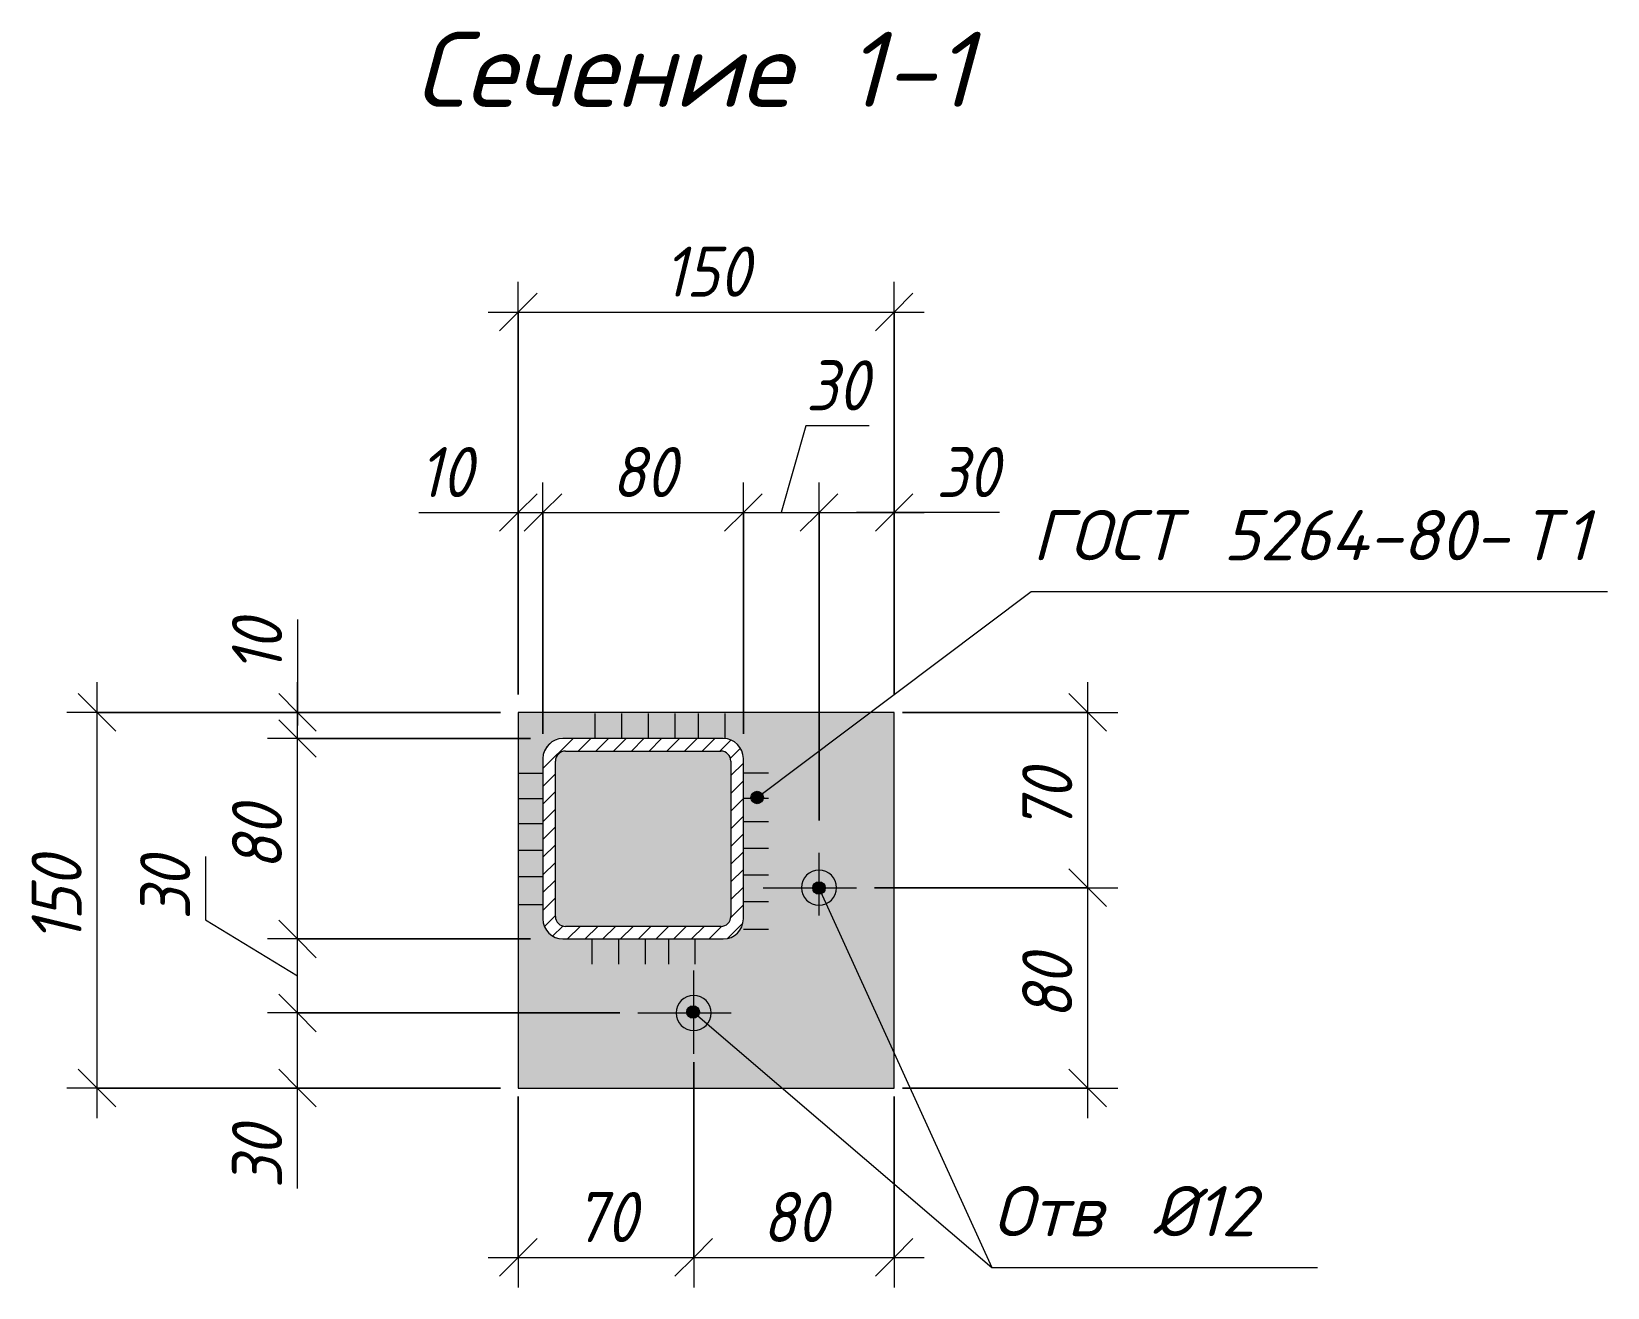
# Model space of a CAD drawing. Header units: millimetres. Extents: x 1525 to 46824, y -520 to 14115.
# Drawn here: x 39506 to 40135, y 1954 to 2455 of the extents above; entities that cross this region are included whole.
import ezdxf

# ---------------------------------------------------------------- set-up
doc = ezdxf.new("R2010")
doc.units = ezdxf.units.MM
doc.linetypes.add('50_200_ШТРИХ_1Т_ш5_п1_п1_', pattern=[70, 50, -10, 0, -10])
doc.linetypes.add('IMPORT-Невидимая', pattern=[39.122222, 28.222222, -10.9])
for name, color, linetype, lineweight in [('A-ANNO-DIMS', 7, 'Continuous', 9), ('A-ANNO-DIMS-10', 7, 'Continuous', 9), ('A-ANNO-NOTE', 7, 'Continuous', 9), ('A-DETL', 7, 'Continuous', 9), ('A-DETL-3', 7, 'Continuous', 20), ('A-DETL-4', 7, 'IMPORT-Невидимая', 5), ('A-DETL-5', 7, '50_200_ШТРИХ_1Т_ш5_п1_п1_', 5), ('A-DETL-GENF-1', 7, 'Continuous', 5), ('G-ANNO-TEXT', 7, 'Continuous', 9)]:
    doc.layers.add(name, color=color, linetype=linetype, lineweight=lineweight)
doc.layers.add('A-DETL-GENF-2', color=7, linetype='Continuous', lineweight=9, true_color=0xffffff)
doc.styles.add('ISOCPEUR_B_I', font='', dxfattribs={"height": 30})
doc.styles.add('ISOCPEUR_I_3', font='isocpeui.ttf', dxfattribs={"width": 0.9, "height": 20})
doc.styles.add('ISOCPEUR_I_5', font='isocpeui.ttf', dxfattribs={"height": 20})
doc.styles.get('ISOCPEUR_B_I').set_extended_font_data('ISOCPEUR', italic=True, bold=True)
doc.dimstyles.new('ISO-2_0_0_9К_СРЕДНИЙ_1', dxfattribs={"dimscale": 304.8, "dimtxt": 19.919624, "dimasz": 0.049213, "dimexe": 0.03937, "dimexo": 0, "dimgap": 0, "dimtad": 1, "dimdec": 0, "dimzin": 0, "dimdsep": 46, "dimtxsty": 'ISOCPEUR_I_3', "dimblk1": 'OBLIQUE', "dimblk2": 'OBLIQUE', "dimsah": 1, "dimcen": 0.09, "dimdle": 0.03937, "dimazin": 0, "dimtfac": 1, "dimtdec": 4, "dimtix": 1, "dimtmove": 0, "dimatfit": 3, "dimfxl": 1, "dimtvp": 1, "dimtolj": 1, "dimtzin": 0, "dimarcsym": 2})
doc.dimstyles.new('ISO-2_0_0_9К_СРЕДНИЙ_3', dxfattribs={"dimscale": 304.8, "dimtxt": 19.919624, "dimasz": 0.049213, "dimexe": 0.03937, "dimexo": 0, "dimgap": 0, "dimtad": 1, "dimdec": 0, "dimzin": 0, "dimdsep": 46, "dimtxsty": 'ISOCPEUR_I_3', "dimblk1": 'OBLIQUE', "dimblk2": 'OBLIQUE', "dimsah": 1, "dimcen": 0.09, "dimdle": 0.03937, "dimazin": 0, "dimtfac": 1, "dimtdec": 4, "dimtix": 1, "dimtmove": 1, "dimatfit": 3, "dimfxl": 1, "dimtvp": 1, "dimtolj": 1, "dimtzin": 0, "dimarcsym": 2})

# ---------------------------------------------------------------- blocks, each defined once
blk = doc.blocks.new('DIMBLOCK353-АР1_Фахверк Ф-31_ Ф-32_Труба 140_Узлы 3 эт_')
at = {"layer": 'A-ANNO-DIMS-10'}
for p, q in [((39699.86, 2190.72), (39699.86, 2355.37)), ((39849.86, 2190.72), (39849.86, 2355.37)), ((39687.86, 2343.37), (39861.86, 2343.37)), ((39699.86, 2343.37), (39699.86, 2190.72)), ((39849.86, 2343.37), (39849.86, 2190.72))]:
    blk.add_line(p, q, dxfattribs=at)
at = {"layer": 'A-ANNO-DIMS-10', "lineweight": 20}
for p, q in [((39699.86, 2343.37), (39707.36, 2350.87)), ((39849.86, 2343.37), (39857.36, 2350.87)), ((39699.86, 2343.37), (39692.36, 2335.87)), ((39849.86, 2343.37), (39842.36, 2335.87))]:
    blk.add_line(p, q, dxfattribs=at)
at = {"layer": 'A-ANNO-DIMS-10', "color": 0, "insert": (39757.81, 2369.5), "char_height": 20, "width": 40.9118, "attachment_point": 1, "line_spacing_factor": 1.149209, "style": 'ISOCPEUR_I_3'}
blk.add_mtext('150', dxfattribs=at)
blk = doc.blocks.new('_Oblique')
at = {"color": 0, "linetype": 'ByBlock', "lineweight": -2}
blk.add_line((-0.5, -0.5), (0.5, 0.5), dxfattribs=at)
blk = doc.blocks.new('DIMBLOCK354-АР1_Фахверк Ф-31_ Ф-32_Труба 140_Узлы 3 эт_')
at = {"layer": 'A-ANNO-DIMS-10', "lineweight": 20}
for p, q in [((39611.72, 2063.59), (39604.22, 2071.09)), ((39611.72, 2063.59), (39619.22, 2056.09)), ((39611.72, 2033.59), (39604.22, 2041.09)), ((39611.72, 2033.59), (39619.22, 2026.09))]:
    blk.add_line(p, q, dxfattribs=at)
at = {"layer": 'A-ANNO-DIMS-10'}
for p, q in [((39740.37, 2063.59), (39599.72, 2063.59)), ((39611.72, 2021.59), (39611.72, 2063.59)), ((39611.72, 2063.59), (39740.37, 2063.59)), ((39611.72, 2018.81), (39611.72, 2048.59)), ((39692.72, 2033.59), (39599.72, 2033.59)), ((39611.72, 2033.59), (39692.72, 2033.59)), ((39611.72, 1993.53), (39611.72, 2018.81))]:
    blk.add_line(p, q, dxfattribs=at)
at = {"layer": 'A-ANNO-DIMS-10', "color": 0, "insert": (39585.59, 1993.53), "char_height": 20, "width": 30.3391, "attachment_point": 1, "rotation": 90, "line_spacing_factor": 1.149209, "style": 'ISOCPEUR_I_3'}
blk.add_mtext('30', dxfattribs=at)
blk = doc.blocks.new('DIMBLOCK355-АР1_Фахверк Ф-31_ Ф-32_Труба 140_Узлы 3 эт_')
at = {"layer": 'A-ANNO-DIMS-10'}
for p, q in [((39575.06, 2126.06), (39575.06, 2100.78)), ((39575.06, 2100.78), (39611.72, 2078.36)), ((39704.76, 2093.13), (39599.72, 2093.13)), ((39611.72, 2063.59), (39611.72, 2093.13)), ((39611.72, 2093.13), (39704.76, 2093.13)), ((39740.37, 2063.59), (39599.72, 2063.59)), ((39611.72, 2063.59), (39740.37, 2063.59))]:
    blk.add_line(p, q, dxfattribs=at)
at = {"layer": 'A-ANNO-DIMS-10', "lineweight": 20}
for p, q in [((39611.72, 2093.13), (39604.22, 2100.63)), ((39611.72, 2093.13), (39619.22, 2085.63)), ((39611.72, 2063.59), (39604.22, 2071.09)), ((39611.72, 2063.59), (39619.22, 2056.09))]:
    blk.add_line(p, q, dxfattribs=at)
at = {"layer": 'A-ANNO-DIMS-10', "color": 0, "insert": (39548.93, 2100.78), "char_height": 20, "width": 30.3391, "attachment_point": 1, "rotation": 90, "line_spacing_factor": 1.149209, "style": 'ISOCPEUR_I_3'}
blk.add_mtext('30', dxfattribs=at)
blk = doc.blocks.new('DIMBLOCK356-АР1_Фахверк Ф-31_ Ф-32_Труба 140_Узлы 3 эт_')
at = {"layer": 'A-ANNO-DIMS-10', "lineweight": 20}
for p, q in [((39611.72, 2173.13), (39604.22, 2180.63)), ((39611.72, 2173.13), (39619.22, 2165.63)), ((39611.72, 2093.13), (39604.22, 2100.63)), ((39611.72, 2093.13), (39619.22, 2085.63))]:
    blk.add_line(p, q, dxfattribs=at)
at = {"layer": 'A-ANNO-DIMS-10'}
for p, q in [((39704.76, 2173.13), (39599.72, 2173.13)), ((39611.72, 2093.13), (39611.72, 2173.13)), ((39611.72, 2173.13), (39704.76, 2173.13)), ((39704.76, 2093.13), (39599.72, 2093.13)), ((39611.72, 2093.13), (39704.76, 2093.13))]:
    blk.add_line(p, q, dxfattribs=at)
at = {"layer": 'A-ANNO-DIMS-10', "color": 0, "insert": (39585.59, 2120.49), "char_height": 20, "width": 30.3391, "attachment_point": 1, "rotation": 90, "line_spacing_factor": 1.149209, "style": 'ISOCPEUR_I_3'}
blk.add_mtext('80', dxfattribs=at)
blk = doc.blocks.new('DIMBLOCK357-АР1_Фахверк Ф-31_ Ф-32_Труба 140_Узлы 3 эт_')
at = {"layer": 'A-ANNO-DIMS-10'}
for p, q in [((39611.72, 2220.68), (39611.72, 2199.23)), ((39611.72, 2199.23), (39611.72, 2178.36)), ((39611.72, 2173.13), (39611.72, 2195.59)), ((39692.72, 2183.59), (39599.72, 2183.59)), ((39611.72, 2183.59), (39692.72, 2183.59)), ((39704.76, 2173.13), (39599.72, 2173.13)), ((39611.72, 2173.13), (39704.76, 2173.13))]:
    blk.add_line(p, q, dxfattribs=at)
at = {"layer": 'A-ANNO-DIMS-10', "lineweight": 20}
for p, q in [((39611.72, 2183.59), (39604.22, 2191.09)), ((39611.72, 2183.59), (39619.22, 2176.09)), ((39611.72, 2173.13), (39604.22, 2180.63)), ((39611.72, 2173.13), (39619.22, 2165.63))]:
    blk.add_line(p, q, dxfattribs=at)
at = {"layer": 'A-ANNO-DIMS-10', "color": 0, "insert": (39585.59, 2199.23), "char_height": 20, "width": 25.7423, "attachment_point": 1, "rotation": 90, "line_spacing_factor": 1.149209, "style": 'ISOCPEUR_I_3'}
blk.add_mtext('10', dxfattribs=at)
blk = doc.blocks.new('DIMBLOCK358-АР1_Фахверк Ф-31_ Ф-32_Труба 140_Узлы 3 эт_')
at = {"layer": 'A-ANNO-DIMS-10'}
for p, q in [((39531.72, 2021.59), (39531.72, 2195.59)), ((39692.72, 2183.59), (39519.72, 2183.59)), ((39531.72, 2183.59), (39692.72, 2183.59)), ((39692.34, 2033.59), (39519.72, 2033.59)), ((39531.72, 2033.59), (39692.34, 2033.59))]:
    blk.add_line(p, q, dxfattribs=at)
at = {"layer": 'A-ANNO-DIMS-10', "lineweight": 20}
for p, q in [((39531.72, 2183.59), (39524.22, 2191.09)), ((39531.72, 2183.59), (39539.22, 2176.09)), ((39531.72, 2033.59), (39524.22, 2041.09)), ((39531.72, 2033.59), (39539.22, 2026.09))]:
    blk.add_line(p, q, dxfattribs=at)
at = {"layer": 'A-ANNO-DIMS-10', "color": 0, "insert": (39505.59, 2091.54), "char_height": 20, "width": 40.9118, "attachment_point": 1, "rotation": 90, "line_spacing_factor": 1.149209, "style": 'ISOCPEUR_I_3'}
blk.add_mtext('150', dxfattribs=at)
blk = doc.blocks.new('DIMBLOCK359-АР1_Фахверк Ф-31_ Ф-32_Труба 140_Узлы 3 эт_')
at = {"layer": 'A-ANNO-DIMS-10'}
for p, q in [((39699.86, 2190.72), (39699.86, 2275.37)), ((39709.67, 2175.06), (39709.67, 2275.37)), ((39660.19, 2263.37), (39681.64, 2263.37)), ((39681.64, 2263.37), (39704.77, 2263.37)), ((39687.86, 2263.37), (39709.67, 2263.37)), ((39699.86, 2263.37), (39699.86, 2190.72)), ((39709.67, 2263.37), (39709.67, 2175.06))]:
    blk.add_line(p, q, dxfattribs=at)
at = {"layer": 'A-ANNO-DIMS-10', "lineweight": 20}
for p, q in [((39699.86, 2263.37), (39707.36, 2270.87)), ((39709.67, 2263.37), (39717.17, 2270.87)), ((39699.86, 2263.37), (39692.36, 2255.87)), ((39709.67, 2263.37), (39702.17, 2255.87))]:
    blk.add_line(p, q, dxfattribs=at)
at = {"layer": 'A-ANNO-DIMS-10', "color": 0, "insert": (39660.19, 2289.5), "char_height": 20, "width": 25.7423, "attachment_point": 1, "line_spacing_factor": 1.149209, "style": 'ISOCPEUR_I_3'}
blk.add_mtext('10', dxfattribs=at)
blk = doc.blocks.new('DIMBLOCK360-АР1_Фахверк Ф-31_ Ф-32_Труба 140_Узлы 3 эт_')
at = {"layer": 'A-ANNO-DIMS-10'}
for p, q in [((39709.67, 2175.06), (39709.67, 2275.37)), ((39789.67, 2175.06), (39789.67, 2275.37)), ((39709.67, 2263.37), (39789.67, 2263.37)), ((39709.67, 2263.37), (39709.67, 2175.06)), ((39789.67, 2263.37), (39789.67, 2175.06))]:
    blk.add_line(p, q, dxfattribs=at)
at = {"layer": 'A-ANNO-DIMS-10', "lineweight": 20}
for p, q in [((39709.67, 2263.37), (39717.17, 2270.87)), ((39789.67, 2263.37), (39797.17, 2270.87)), ((39709.67, 2263.37), (39702.17, 2255.87)), ((39789.67, 2263.37), (39782.17, 2255.87))]:
    blk.add_line(p, q, dxfattribs=at)
at = {"layer": 'A-ANNO-DIMS-10', "color": 0, "insert": (39737.03, 2289.5), "char_height": 20, "width": 30.3391, "attachment_point": 1, "line_spacing_factor": 1.149209, "style": 'ISOCPEUR_I_3'}
blk.add_mtext('80', dxfattribs=at)
blk = doc.blocks.new('DIMBLOCK361-АР1_Фахверк Ф-31_ Ф-32_Труба 140_Узлы 3 эт_')
at = {"layer": 'A-ANNO-DIMS-10'}
for p, q in [((39814.64, 2297.98), (39804.77, 2263.37)), ((39839.92, 2297.98), (39814.64, 2297.98)), ((39789.67, 2175.06), (39789.67, 2275.37)), ((39819.86, 2140.47), (39819.86, 2275.37)), ((39789.67, 2263.37), (39819.86, 2263.37)), ((39789.67, 2263.37), (39789.67, 2175.06)), ((39819.86, 2263.37), (39819.86, 2140.47))]:
    blk.add_line(p, q, dxfattribs=at)
at = {"layer": 'A-ANNO-DIMS-10', "lineweight": 20}
for p, q in [((39789.67, 2263.37), (39797.17, 2270.87)), ((39819.86, 2263.37), (39827.36, 2270.87)), ((39789.67, 2263.37), (39782.17, 2255.87)), ((39819.86, 2263.37), (39812.36, 2255.87))]:
    blk.add_line(p, q, dxfattribs=at)
at = {"layer": 'A-ANNO-DIMS-10', "color": 0, "insert": (39814.64, 2324.11), "char_height": 20, "width": 30.3391, "attachment_point": 1, "line_spacing_factor": 1.149209, "style": 'ISOCPEUR_I_3'}
blk.add_mtext('30', dxfattribs=at)
blk = doc.blocks.new('DIMBLOCK362-АР1_Фахверк Ф-31_ Ф-32_Труба 140_Узлы 3 эт_')
at = {"layer": 'A-ANNO-DIMS-10'}
for p, q in [((39819.86, 2140.47), (39819.86, 2275.37)), ((39849.86, 2190.72), (39849.86, 2275.37)), ((39819.86, 2263.37), (39861.86, 2263.37)), ((39819.86, 2263.37), (39819.86, 2140.47)), ((39866.67, 2263.37), (39834.86, 2263.37)), ((39849.86, 2263.37), (39849.86, 2190.72)), ((39891.95, 2263.37), (39866.67, 2263.37))]:
    blk.add_line(p, q, dxfattribs=at)
at = {"layer": 'A-ANNO-DIMS-10', "lineweight": 20}
for p, q in [((39819.86, 2263.37), (39827.36, 2270.87)), ((39849.86, 2263.37), (39857.36, 2270.87)), ((39819.86, 2263.37), (39812.36, 2255.87)), ((39849.86, 2263.37), (39842.36, 2255.87))]:
    blk.add_line(p, q, dxfattribs=at)
at = {"layer": 'A-ANNO-DIMS-10', "color": 0, "insert": (39866.67, 2289.5), "char_height": 20, "width": 30.3391, "attachment_point": 1, "line_spacing_factor": 1.149209, "style": 'ISOCPEUR_I_3'}
blk.add_mtext('30', dxfattribs=at)
blk = doc.blocks.new('DIMBLOCK363-АР1_Фахверк Ф-31_ Ф-32_Труба 140_Узлы 3 эт_')
at = {"layer": 'A-ANNO-DIMS-10', "lineweight": 20}
for p, q in [((39927.07, 2113.59), (39919.57, 2121.09)), ((39927.07, 2113.59), (39934.57, 2106.09)), ((39927.07, 2033.59), (39919.57, 2041.09)), ((39927.07, 2033.59), (39934.57, 2026.09))]:
    blk.add_line(p, q, dxfattribs=at)
at = {"layer": 'A-ANNO-DIMS-10'}
for p, q in [((39842, 2113.59), (39939.07, 2113.59)), ((39927.07, 2113.59), (39842, 2113.59)), ((39927.07, 2021.59), (39927.07, 2113.59)), ((39853.17, 2033.59), (39939.07, 2033.59)), ((39927.07, 2033.59), (39853.17, 2033.59))]:
    blk.add_line(p, q, dxfattribs=at)
at = {"layer": 'A-ANNO-DIMS-10', "color": 0, "insert": (39900.94, 2060.95), "char_height": 20, "width": 30.3391, "attachment_point": 1, "rotation": 90, "line_spacing_factor": 1.149209, "style": 'ISOCPEUR_I_3'}
blk.add_mtext('80', dxfattribs=at)
blk = doc.blocks.new('DIMBLOCK364-АР1_Фахверк Ф-31_ Ф-32_Труба 140_Узлы 3 эт_')
at = {"layer": 'A-ANNO-DIMS-10'}
for p, q in [((39927.07, 2113.59), (39927.07, 2195.59)), ((39853.17, 2183.59), (39939.07, 2183.59)), ((39927.07, 2183.59), (39853.17, 2183.59)), ((39842, 2113.59), (39939.07, 2113.59)), ((39927.07, 2113.59), (39842, 2113.59))]:
    blk.add_line(p, q, dxfattribs=at)
at = {"layer": 'A-ANNO-DIMS-10', "lineweight": 20}
for p, q in [((39927.07, 2183.59), (39919.57, 2191.09)), ((39927.07, 2183.59), (39934.57, 2176.09)), ((39927.07, 2113.59), (39919.57, 2121.09)), ((39927.07, 2113.59), (39934.57, 2106.09))]:
    blk.add_line(p, q, dxfattribs=at)
at = {"layer": 'A-ANNO-DIMS-10', "color": 0, "insert": (39900.94, 2135.95), "char_height": 20, "width": 30.3391, "attachment_point": 1, "rotation": 90, "line_spacing_factor": 1.149209, "style": 'ISOCPEUR_I_3'}
blk.add_mtext('70', dxfattribs=at)
blk = doc.blocks.new('DIMBLOCK365-АР1_Фахверк Ф-31_ Ф-32_Труба 140_Узлы 3 эт_')
at = {"layer": 'A-ANNO-DIMS-10'}
for p, q in [((39769.86, 2043.97), (39769.86, 1954.01)), ((39769.86, 1966.01), (39769.86, 2043.97)), ((39699.86, 2030.28), (39699.86, 1954.01)), ((39699.86, 1966.01), (39699.86, 2030.28)), ((39687.86, 1966.01), (39769.86, 1966.01))]:
    blk.add_line(p, q, dxfattribs=at)
at = {"layer": 'A-ANNO-DIMS-10', "lineweight": 20}
for p, q in [((39699.86, 1966.01), (39707.36, 1973.51)), ((39769.86, 1966.01), (39777.36, 1973.51)), ((39699.86, 1966.01), (39692.36, 1958.51)), ((39769.86, 1966.01), (39762.36, 1958.51))]:
    blk.add_line(p, q, dxfattribs=at)
at = {"layer": 'A-ANNO-DIMS-10', "color": 0, "insert": (39722.22, 1992.13), "char_height": 20, "width": 30.3391, "attachment_point": 1, "line_spacing_factor": 1.149209, "style": 'ISOCPEUR_I_3'}
blk.add_mtext('70', dxfattribs=at)
blk = doc.blocks.new('DIMBLOCK366-АР1_Фахверк Ф-31_ Ф-32_Труба 140_Узлы 3 эт_')
at = {"layer": 'A-ANNO-DIMS-10'}
for p, q in [((39769.86, 2043.97), (39769.86, 1954.01)), ((39769.86, 1966.01), (39769.86, 2043.97)), ((39849.86, 2030.28), (39849.86, 1954.01)), ((39849.86, 1966.01), (39849.86, 2030.28)), ((39769.86, 1966.01), (39861.86, 1966.01))]:
    blk.add_line(p, q, dxfattribs=at)
at = {"layer": 'A-ANNO-DIMS-10', "lineweight": 20}
for p, q in [((39769.86, 1966.01), (39777.36, 1973.51)), ((39849.86, 1966.01), (39857.36, 1973.51)), ((39769.86, 1966.01), (39762.36, 1958.51)), ((39849.86, 1966.01), (39842.36, 1958.51))]:
    blk.add_line(p, q, dxfattribs=at)
at = {"layer": 'A-ANNO-DIMS-10', "color": 0, "insert": (39797.22, 1992.13), "char_height": 20, "width": 30.3391, "attachment_point": 1, "line_spacing_factor": 1.149209, "style": 'ISOCPEUR_I_3'}
blk.add_mtext('80', dxfattribs=at)
blk = doc.blocks.new('_AT__Текстовая выноска 2_0 - _AT__Текстовая выноска 2_0-32819471-АР1_Фахверк Ф-31_ Ф-32_Труба 140_Узлы 3 эт_')
at = {"layer": 'A-ANNO-NOTE'}
blk.add_line((0, 0), (13, 0), dxfattribs=at)
blk = doc.blocks.new('_AT__Текстовая выноска 2_0 - _AT__Текстовая выноска 2_0-30620701-АР1_Фахверк Ф-31_ Ф-32_Труба 140_Узлы 3 эт_')
at = {"layer": 'A-ANNO-NOTE'}
blk.add_line((0, 0), (23, 0), dxfattribs=at)

msp = doc.modelspace()

# ---------------------------------------------------------------- hatches: boundary and pattern name
at = {"layer": 'A-ANNO-NOTE'}
h = msp.add_hatch(color=256, dxfattribs=at)
edge = h.paths.add_edge_path(flags=0)
edge.add_arc((39795.16975, 2149.61878), 2.5, 0, 360)
h = msp.add_hatch(color=256, dxfattribs=at)
edge = h.paths.add_edge_path(flags=0)
edge.add_arc((39819.82778, 2113.48166), 2.5, 0, 360)
h = msp.add_hatch(color=256, dxfattribs=at)
edge = h.paths.add_edge_path(flags=0)
edge.add_arc((39769.60899, 2063.99291), 2.5, 0, 360)
at = {"layer": 'A-DETL-GENF-1'}
h = msp.add_hatch(dxfattribs=at)
h.set_pattern_fill('FP_9', color=256, style=0, pattern_type=2)
h.set_pattern_definition([(45, (35172.687, 0), (-3.535534, 3.535534), [])])
h.paths.add_polyline_path([(39755.3143, 2093.1275), (39781.70697, 2093.13214), (39783.74225, 2093.40009), (39785.6717, 2094.19929), (39787.32855, 2095.47064), (39788.5999, 2097.1275), (39789.43098, 2099.29907), (39789.6717, 2101.1275), (39789.66705, 2165.16277), (39789.3991, 2167.19805), (39788.5999, 2169.1275), (39787.32855, 2170.78435), (39785.6717, 2172.0557), (39783.74225, 2172.8549), (39781.6717, 2173.1275), (39717.6717, 2173.1275), (39715.2076, 2172.69189), (39713.6717, 2172.0557), (39712.01484, 2170.78435), (39710.74349, 2169.1275), (39709.94429, 2167.19805), (39709.6717, 2165.1275), (39709.6717, 2101.1275), (39709.94429, 2099.05694), (39710.74349, 2097.1275), (39712.01484, 2095.47064), (39713.6717, 2094.19929), (39715.84327, 2093.36821), (39717.6717, 2093.1275), (39733.30282, 2093.1275)], flags=0)
h.paths.add_polyline_path([(39780.6717, 2098.1275), (39718.6717, 2098.1275), (39717.63642, 2098.26379), (39716.6717, 2098.6634), (39715.84327, 2099.29907), (39715.2076, 2100.1275), (39714.80335, 2101.1275), (39714.6717, 2102.1275), (39714.6717, 2164.1275), (39714.80799, 2165.16277), (39715.2076, 2166.1275), (39715.84327, 2166.95592), (39716.6717, 2167.5916), (39717.6717, 2167.99584), (39718.6717, 2168.1275), (39780.6717, 2168.1275), (39781.70697, 2167.9912), (39782.6717, 2167.5916), (39783.74225, 2166.64038), (39784.1358, 2166.1275), (39784.5354, 2165.16277), (39784.6717, 2164.1275), (39784.6717, 2102.1275), (39784.5354, 2101.09222), (39784.1358, 2100.1275), (39783.50012, 2099.29907), (39782.6717, 2098.6634), (39781.70697, 2098.26379)], flags=0)
at = {"layer": 'A-DETL-GENF-2'}
h = msp.add_hatch(color=256, dxfattribs=at)
h.paths.add_polyline_path([(39699.86112, 2033.58677), (39849.86112, 2033.58677), (39849.86112, 2183.58677), (39699.86112, 2183.58677), (39699.86112, 2182.94039)], flags=0)
h.paths.add_polyline_path([(39769.86112, 2056.58677), (39768.04939, 2056.82529), (39766.36112, 2057.52459), (39764.91137, 2058.63702), (39763.79894, 2060.08677), (39763.09964, 2061.77504), (39762.86112, 2063.58677), (39763.09964, 2065.3985), (39763.79894, 2067.08677), (39764.91137, 2068.53652), (39766.36112, 2069.64895), (39768.04939, 2070.34825), (39769.86112, 2070.58677), (39771.67285, 2070.34825), (39773.36112, 2069.64895), (39774.81087, 2068.53652), (39775.9233, 2067.08677), (39776.6226, 2065.3985), (39776.86112, 2063.58677), (39776.6226, 2061.77504), (39775.9233, 2060.08677), (39774.81087, 2058.63702), (39773.36112, 2057.52459), (39771.67285, 2056.82529)], flags=0)
h.paths.add_polyline_path([(39717.6717, 2093.1275), (39715.60115, 2093.40009), (39713.6717, 2094.19929), (39712.01484, 2095.47064), (39710.74349, 2097.1275), (39709.94429, 2099.05694), (39709.6717, 2101.1275), (39709.67634, 2165.16277), (39709.94429, 2167.19805), (39710.74349, 2169.1275), (39712.01484, 2170.78435), (39713.6717, 2172.0557), (39715.84327, 2172.88678), (39717.6717, 2173.1275), (39781.70697, 2173.12285), (39783.74225, 2172.8549), (39785.6717, 2172.0557), (39787.32855, 2170.78435), (39788.5999, 2169.1275), (39789.3991, 2167.19805), (39789.6717, 2165.1275), (39789.66705, 2101.09222), (39789.23609, 2098.6634), (39788.5999, 2097.1275), (39787.32855, 2095.47064), (39785.6717, 2094.19929), (39783.74225, 2093.40009), (39781.6717, 2093.1275), (39718.6717, 2093.1275)], flags=0)
h.paths.add_polyline_path([(39755.3143, 2098.1275), (39780.6717, 2098.1275), (39781.70697, 2098.26379), (39782.6717, 2098.6634), (39783.74225, 2099.61461), (39784.1358, 2100.1275), (39784.54004, 2101.1275), (39784.6717, 2102.1275), (39784.6717, 2164.1275), (39784.5354, 2165.16277), (39784.1358, 2166.1275), (39783.50012, 2166.95592), (39782.6717, 2167.5916), (39781.6717, 2167.99584), (39780.6717, 2168.1275), (39718.6717, 2168.1275), (39717.63642, 2167.9912), (39716.6717, 2167.5916), (39715.84327, 2166.95592), (39715.2076, 2166.1275), (39714.80335, 2165.1275), (39714.6717, 2164.1275), (39714.6717, 2102.1275), (39714.80799, 2101.09222), (39715.2076, 2100.1275), (39715.84327, 2099.29907), (39716.6717, 2098.6634), (39717.6717, 2098.25915), (39718.6717, 2098.1275), (39754.46836, 2098.1275)], flags=0)
h.paths.add_polyline_path([(39819.86112, 2106.58677), (39818.04939, 2106.82529), (39816.36112, 2107.52459), (39814.91137, 2108.63702), (39813.79894, 2110.08677), (39813.09964, 2111.77504), (39812.86112, 2113.58677), (39813.09964, 2115.3985), (39813.79894, 2117.08677), (39814.91137, 2118.53652), (39816.36112, 2119.64895), (39818.04939, 2120.34825), (39819.86112, 2120.58677), (39821.67285, 2120.34825), (39823.36112, 2119.64895), (39824.81087, 2118.53652), (39825.9233, 2117.08677), (39826.6226, 2115.3985), (39826.86112, 2113.58677), (39826.6226, 2111.77504), (39825.9233, 2110.08677), (39824.81087, 2108.63702), (39823.36112, 2107.52459), (39821.67285, 2106.82529)], flags=0)
for points in [[(39819.86112, 2106.58677), (39821.67285, 2106.82529), (39823.36112, 2107.52459), (39824.81087, 2108.63702), (39825.9233, 2110.08677), (39826.6226, 2111.77504), (39826.86112, 2113.58677), (39826.6226, 2115.3985), (39825.9233, 2117.08677), (39824.81087, 2118.53652), (39823.36112, 2119.64895), (39821.67285, 2120.34825), (39819.86112, 2120.58677), (39818.04939, 2120.34825), (39816.36112, 2119.64895), (39814.91137, 2118.53652), (39813.79894, 2117.08677), (39813.09964, 2115.3985), (39812.86112, 2113.58677), (39813.09964, 2111.77504), (39813.79894, 2110.08677), (39814.91137, 2108.63702), (39816.36112, 2107.52459), (39818.04939, 2106.82529)], [(39769.86112, 2056.58677), (39771.67285, 2056.82529), (39773.36112, 2057.52459), (39774.81087, 2058.63702), (39775.9233, 2060.08677), (39776.6226, 2061.77504), (39776.86112, 2063.58677), (39776.6226, 2065.3985), (39775.9233, 2067.08677), (39774.81087, 2068.53652), (39773.36112, 2069.64895), (39771.67285, 2070.34825), (39769.86112, 2070.58677), (39768.04939, 2070.34825), (39766.36112, 2069.64895), (39764.91137, 2068.53652), (39763.79894, 2067.08677), (39763.09964, 2065.3985), (39762.86112, 2063.58677), (39763.09964, 2061.77504), (39763.79894, 2060.08677), (39764.91137, 2058.63702), (39766.36112, 2057.52459), (39768.04939, 2056.82529), (39769.81528, 2056.5928)]]:
    msp.add_hatch(color=256, dxfattribs=at).paths.add_polyline_path(points, flags=0)

# ---------------------------------------------------------------- linework, layer by layer
at = {"layer": 'A-ANNO-NOTE'}
for p, q in [((39795.16975, 2149.61878), (39904.51428, 2231.77889)), ((39819.82778, 2113.48166), (39888.85052, 1961.95579)), ((39769.60899, 2063.99291), (39888.85052, 1961.95579))]:
    msp.add_line(p, q, dxfattribs=at)
for centre in [(39795.16975, 2149.61878), (39819.82778, 2113.48166), (39769.60899, 2063.99291)]:
    msp.add_circle(centre, 2.5, dxfattribs=at)
at = {"layer": 'A-DETL'}
for p, q in [((39849.86112, 2183.58677), (39699.86112, 2183.58677)), ((39699.86112, 2183.58677), (39699.86112, 2033.58677)), ((39849.86112, 2033.58677), (39849.86112, 2183.58677)), ((39699.86112, 2033.58677), (39755.3143, 2033.58677)), ((39755.3143, 2033.58677), (39849.86112, 2033.58677))]:
    msp.add_line(p, q, dxfattribs=at)
for centre, start, end in [((39819.86112, 2113.58677), 0, 180), ((39819.86112, 2113.58677), 180, 0), ((39769.86112, 2063.58677), 0, 180), ((39769.86112, 2063.58677), 180, 0)]:
    msp.add_arc(centre, 7, start, end, dxfattribs=at)
at = {"layer": 'A-DETL-3'}
for p, q in [((39781.6717, 2173.1275), (39717.6717, 2173.1275)), ((39709.6717, 2165.1275), (39709.6717, 2101.1275)), ((39714.6717, 2102.1275), (39714.6717, 2164.1275)), ((39718.6717, 2168.1275), (39780.6717, 2168.1275)), ((39784.6717, 2164.1275), (39784.6717, 2102.1275)), ((39789.6717, 2101.1275), (39789.6717, 2165.1275)), ((39780.6717, 2098.1275), (39718.6717, 2098.1275)), ((39717.6717, 2093.1275), (39781.6717, 2093.1275))]:
    msp.add_line(p, q, dxfattribs=at)
for centre, radius, start, end in [((39717.6717, 2165.1275), 8, 90, 180), ((39781.6717, 2165.1275), 8, 360, 90), ((39718.6717, 2164.1275), 4, 90, 180), ((39780.6717, 2164.1275), 4, 0, 90), ((39717.6717, 2101.1275), 8, 180, 270), ((39718.6717, 2102.1275), 4, 180, 270), ((39780.6717, 2102.1275), 4, 270, 0), ((39781.6717, 2101.1275), 8, 270, 0)]:
    msp.add_arc(centre, radius, start, end, dxfattribs=at)
at = {"layer": 'A-DETL-4'}
for p, q in [((39730.56853, 2173.1275), (39730.56853, 2183.1275)), ((39741.19555, 2173.1275), (39741.19555, 2183.1275)), ((39751.82258, 2173.1275), (39751.82258, 2183.1275)), ((39762.44961, 2173.1275), (39762.44961, 2183.1275)), ((39771.82258, 2173.1275), (39771.82258, 2183.1275)), ((39782.44961, 2173.1275), (39782.44961, 2183.1275)), ((39699.6717, 2159.26136), (39709.6717, 2159.26136)), ((39799.6717, 2159.26136), (39789.6717, 2159.26136)), ((39699.6717, 2149.26136), (39709.6717, 2149.26136)), ((39799.6717, 2149.26136), (39789.6717, 2149.26136)), ((39699.6717, 2139.26136), (39709.6717, 2139.26136)), ((39799.6717, 2139.88839), (39789.6717, 2139.88839)), ((39699.6717, 2128.63433), (39709.6717, 2128.63433)), ((39799.6717, 2129.26136), (39789.6717, 2129.26136)), ((39699.6717, 2118.0073), (39709.6717, 2118.0073)), ((39799.6717, 2118.63433), (39789.6717, 2118.63433)), ((39799.6717, 2108.0073), (39789.6717, 2108.0073)), ((39699.6717, 2106.84856), (39709.6717, 2106.84856)), ((39799.6717, 2096.84856), (39789.6717, 2096.84856)), ((39729.17834, 2093.1275), (39729.17834, 2083.1275)), ((39739.80537, 2093.1275), (39739.80537, 2083.1275)), ((39750.4324, 2093.1275), (39750.4324, 2083.1275)), ((39759.80537, 2093.1275), (39759.80537, 2083.1275)), ((39770.4324, 2083.1275), (39770.4324, 2093.1275))]:
    msp.add_line(p, q, dxfattribs=at)
at = {"layer": 'A-DETL-5'}
for p, q in [((39819.86112, 2102.55927), (39819.86112, 2127.55927)), ((39797.50558, 2113.58677), (39834.86112, 2113.58677)), ((39769.86112, 2047.27836), (39769.86112, 2080.58677)), ((39747.50558, 2063.58677), (39784.86112, 2063.58677))]:
    msp.add_line(p, q, dxfattribs=at)

# ---------------------------------------------------------------- block references
at = {"layer": 'A-ANNO-NOTE', "xscale": 10, "yscale": 10, "zscale": 10}
for name, p in [('_AT__Текстовая выноска 2_0 - _AT__Текстовая выноска 2_0-30620701-АР1_Фахверк Ф-31_ Ф-32_Труба 140_Узлы 3 эт_', (39904.51428, 2231.77889)), ('_AT__Текстовая выноска 2_0 - _AT__Текстовая выноска 2_0-32819471-АР1_Фахверк Ф-31_ Ф-32_Труба 140_Узлы 3 эт_', (39888.85052, 1961.95579))]:
    msp.add_blockref(name, p, dxfattribs=at)

# ---------------------------------------------------------------- texts
at = {"layer": 'A-ANNO-NOTE', "char_height": 20, "attachment_point": 1, "style": 'ISOCPEUR_I_5'}
for s, insert, width in [('ГОСТ', (39904.92446, 2264.3057), 76.962), (' 5264-80-', (39968.42446, 2264.3057), 159.5358125), ('\\fISOCPEUR|b0|i1|c204|p34|;Т', (40100.05466, 2264.3057), 20.843875), ('\\fISOCPEUR|b0|i1|c204|p34|;1', (40117.25258, 2264.3057), 12.827), ('Отв', (39889.26069, 1994.48259), 61.7299375), (' Ø12', (39940.19299, 1994.48259), 71.3501875)]:
    msp.add_mtext(s, dxfattribs=dict(at, insert=insert, width=width))
at = {"layer": 'G-ANNO-TEXT', "char_height": 30, "attachment_point": 1, "style": 'ISOCPEUR_B_I'}
for s, insert, width in [('Сечение', (39658.5641, 2455.25799), 185.1898125), (' 1-1', (39811.36098, 2455.25799), 88.185625)]:
    msp.add_mtext(s, dxfattribs=dict(at, insert=insert, width=width))

# ---------------------------------------------------------------- dimensions: what is measured, and where the dimension line sits
at = {"layer": 'A-ANNO-DIMS'}
for base, p1, p2, override, picture, middle in [((39849.86112, 2343.36699), (39699.86112, 2190.7235), (39849.86112, 2190.7235), {"dimpost": '<>', "dimfxl": 150}, 'DIMBLOCK353-АР1_Фахверк Ф-31_ Ф-32_Труба 140_Узлы 3 эт_', (39774.86112, 2353.36699)), ((39789.6717, 2263.36699), (39709.6717, 2175.05906), (39789.6717, 2175.05906), {"dimpost": '<>', "dimfxl": 80}, 'DIMBLOCK360-АР1_Фахверк Ф-31_ Ф-32_Труба 140_Узлы 3 эт_', (39749.6717, 2273.36699)), ((39769.86112, 1966.00584), (39699.86112, 2030.27796), (39769.86112, 2043.96956), {"dimpost": '<>', "dimfxl": 71.326431}, 'DIMBLOCK365-АР1_Фахверк Ф-31_ Ф-32_Труба 140_Узлы 3 эт_', (39734.86112, 1976.13463)), ((39849.86112, 1966.00584), (39769.86112, 2043.96956), (39849.86112, 2030.27796), {"dimpost": '<>', "dimfxl": 81.163167}, 'DIMBLOCK366-АР1_Фахверк Ф-31_ Ф-32_Труба 140_Узлы 3 эт_', (39809.86112, 1976.00584))]:
    dim = msp.add_linear_dim(base=base, p1=p1, p2=p2, dimstyle='ISO-2_0_0_9К_СРЕДНИЙ_1', override=override, dxfattribs=at)
    dim.commit()
    dim.dimension.update_dxf_attribs({"geometry": picture, "text_midpoint": middle})
for base, p1, p2, override, picture, middle in [((39819.86112, 2263.36699), (39789.6717, 2175.05906), (39819.86112, 2140.46748), {"dimpost": '<>', "dimfxl": 45.912731}, 'DIMBLOCK361-АР1_Фахверк Ф-31_ Ф-32_Труба 140_Узлы 3 эт_', (39829.80893, 2310.77226)), ((39709.6717, 2263.36699), (39699.86112, 2190.7235), (39709.6717, 2175.05906), {"dimpost": '<>', "dimfxl": 18.483022}, 'DIMBLOCK359-АР1_Фахверк Ф-31_ Ф-32_Труба 140_Узлы 3 эт_', (39673.05752, 2276.16277)), ((39849.86112, 2263.36699), (39819.86112, 2140.46748), (39849.86112, 2190.7235), {"dimpost": '<>', "dimfxl": 58.529205}, 'DIMBLOCK362-АР1_Фахверк Ф-31_ Ф-32_Труба 140_Узлы 3 эт_', (39881.8369, 2276.16277))]:
    dim = msp.add_linear_dim(base=base, p1=p1, p2=p2, dimstyle='ISO-2_0_0_9К_СРЕДНИЙ_3', override=override, dxfattribs=at)
    dim.commit()
    dim.dimension.update_dxf_attribs({"geometry": picture, "text_midpoint": middle, "dimtype": 160})
for base, p1, p2, override, picture, middle in [((39611.71697, 2183.58677), (39704.76349, 2173.1275), (39692.72439, 2183.58677), {"dimpost": '<>', "dimfxl": 15.947923}, 'DIMBLOCK357-АР1_Фахверк Ф-31_ Ф-32_Труба 140_Узлы 3 эт_', (39598.92118, 2212.09738)), ((39611.71697, 2093.1275), (39740.36885, 2063.58677), (39704.76349, 2093.1275), {"dimpost": '<>', "dimfxl": 46.26442}, 'DIMBLOCK355-АР1_Фахверк Ф-31_ Ф-32_Труба 140_Узлы 3 эт_', (39562.25961, 2115.95147)), ((39611.71697, 2063.58677), (39692.72439, 2033.58677), (39740.36885, 2063.58677), {"dimpost": '<>', "dimfxl": 56.302707}, 'DIMBLOCK354-АР1_Фахверк Ф-31_ Ф-32_Труба 140_Узлы 3 эт_', (39598.92118, 2008.69705))]:
    dim = msp.add_linear_dim(base=base, p1=p1, p2=p2, angle=90, dimstyle='ISO-2_0_0_9К_СРЕДНИЙ_3', override=override, dxfattribs=at)
    dim.commit()
    dim.dimension.update_dxf_attribs({"geometry": picture, "text_midpoint": middle, "dimtype": 160, "text_rotation": 90})
for base, p1, p2, override, picture, middle in [((39531.71697, 2183.58677), (39692.34325, 2033.58677), (39692.72439, 2183.58677), {"dimpost": '<>', "dimfxl": 150.000484}, 'DIMBLOCK358-АР1_Фахверк Ф-31_ Ф-32_Труба 140_Узлы 3 эт_', (39521.71697, 2108.58677)), ((39927.07408, 2183.58677), (39841.99785, 2113.58677), (39853.16993, 2183.58677), {"dimpost": '<>', "dimfxl": 70.885931}, 'DIMBLOCK364-АР1_Фахверк Ф-31_ Ф-32_Труба 140_Узлы 3 эт_', (39916.94529, 2148.58677)), ((39611.71697, 2173.1275), (39704.76349, 2093.1275), (39704.76349, 2173.1275), {"dimpost": '<>', "dimfxl": 80}, 'DIMBLOCK356-АР1_Фахверк Ф-31_ Ф-32_Труба 140_Узлы 3 эт_', (39601.71697, 2133.1275)), ((39927.07408, 2113.58677), (39853.16993, 2033.58677), (39841.99785, 2113.58677), {"dimpost": '<>', "dimfxl": 80.776328}, 'DIMBLOCK363-АР1_Фахверк Ф-31_ Ф-32_Труба 140_Узлы 3 эт_', (39917.07408, 2073.58677))]:
    dim = msp.add_linear_dim(base=base, p1=p1, p2=p2, angle=90, dimstyle='ISO-2_0_0_9К_СРЕДНИЙ_1', override=override, dxfattribs=at)
    dim.commit()
    dim.dimension.update_dxf_attribs({"geometry": picture, "text_midpoint": middle})

doc.saveas('drawing.dxf')
